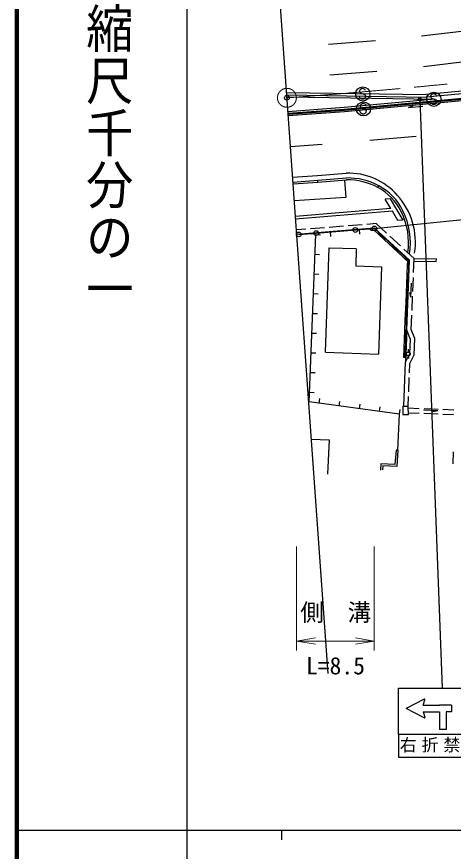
# Model space of a CAD drawing. Units: millimetres, scale not verified. Extents: x 40000 to 680000, y 20000 to 380000.
# Drawn here: x 40000 to 86176, y 202772 to 290994 of the extents above; entities that cross this region are included whole.
import ezdxf
from ezdxf.enums import TextEntityAlignment as Align

# ---------------------------------------------------------------- set-up
doc = ezdxf.new("R2010")
doc.units = ezdxf.units.MM
doc.header["$LTSCALE"] = 1000
doc.header["$PDMODE"] = 32
doc.header["$PDSIZE"] = 500
doc.linetypes.add('CHAIN', pattern=[18.5, 12, -1.5, 3.5, -1.5])
for name, color, linetype, lineweight in [('M-BGD', 7, 'Continuous', 25), ('M-BMK', 2, 'CHAIN', 13), ('M-BMK-OTRS', 5, 'Continuous', 25), ('M-BMK-ROW', 30, 'Continuous', 25), ('M-STR-HTXT', 7, 'Continuous', 13), ('M-STR-STRC', 7, 'Continuous', 25), ('M-STR-STRD', 7, 'Continuous', 25), ('M-TTL', 2, 'Continuous', 140), ('M-TTL-BAND', 7, 'Continuous', 25)]:
    doc.layers.add(name, color=color, linetype=linetype, lineweight=lineweight)
doc.layers.add('M-OTRS', color=6, linetype='Continuous')
doc.styles.add('@ＭＳ ゴシック', font='')
doc.styles.add('ＭＳ ゴシック', font='')
doc.styles.get('@ＭＳ ゴシック').set_extended_font_data('@MS Gothic')
doc.styles.get('ＭＳ ゴシック').set_extended_font_data('MS Gothic')

# ---------------------------------------------------------------- blocks, each defined once
blk = doc.blocks.new('open_arrow')
at = {"color": 0, "linetype": 'Continuous', "lineweight": -2}
blk.add_lwpolyline([(7.5, 1.25), (0, 0), (7.5, -1.25)], dxfattribs=at)

msp = doc.modelspace()

# ---------------------------------------------------------------- linework, layer by layer
at = {"layer": 'M-BGD'}
for p, q in [((89296, 282460), (74654, 281087)), ((81448, 281398), (81932, 281594)), ((81448, 281398), (82942, 281538)), ((74654, 281087), (68705, 280654)), ((69215, 273516), (71846, 273700)), ((69229, 273317), (71860, 273500)), ((71846, 273700), (74877, 273946)), ((71863, 273500), (71846, 273700)), ((71863, 273500), (74887, 273747)), ((74680, 273730), (74808, 271899)), ((78195, 272948), (78288, 273125)), ((74808, 271899), (69358, 271514)), ((79521, 271752), (78962, 271713)), ((80865, 269494), (79521, 271752)), ((79559, 270709), (78962, 271713)), ((79559, 270709), (69474, 269884)), ((79730, 270422), (69496, 269585)), ((80306, 269455), (79730, 270422)), ((77047, 269080), (78041, 269159)), ((79104, 268127), (78020, 269123)), ((80865, 269494), (80275, 269453)), ((69574, 268486), (70568, 268565)), ((69608, 268017), (77818, 268670)), ((71066, 268604), (72562, 268723)), ((76207, 268493), (71634, 268116)), ((73060, 268763), (74555, 268882)), ((73158, 268241), (73199, 267743)), ((75054, 268922), (76549, 269041)), ((76207, 268493), (76248, 267995)), ((77430, 268567), (77850, 268597)), ((77441, 268417), (77430, 268567)), ((77441, 268417), (77795, 268443)), ((77795, 268443), (78871, 267440)), ((81550, 265241), (77818, 268670)), ((77850, 268597), (81470, 265223)), ((78237, 268195), (78953, 267528)), ((78247, 268206), (78963, 267539)), ((71634, 268116), (71128, 268054)), ((71623, 267963), (72122, 267944)), ((78166, 268118), (78881, 267451)), ((78176, 268129), (78892, 267462)), ((78186, 268140), (78902, 267473)), ((78196, 268151), (78912, 267484)), ((78206, 268162), (78922, 267495)), ((78217, 268173), (78932, 267506)), ((78227, 268184), (78943, 267517)), ((78871, 267440), (80303, 266106)), ((80576, 266774), (79472, 267789)), ((72650, 255524), (73058, 266569)), ((73058, 266569), (75910, 266475)), ((75918, 266468), (75865, 264652)), ((79597, 266784), (80313, 266117)), ((79607, 266795), (80323, 266128)), ((79618, 266806), (80333, 266139)), ((79628, 266817), (80344, 266150)), ((79638, 266828), (80354, 266161)), ((79648, 266839), (80364, 266172)), ((79658, 266850), (80374, 266183)), ((79669, 266861), (80384, 266194)), ((79679, 266872), (80395, 266205)), ((82028, 265440), (80944, 266436)), ((71541, 265881), (72041, 265862)), ((80303, 266106), (81317, 265160)), ((81029, 265450), (81332, 265167)), ((81039, 265461), (81348, 265173)), ((81470, 265223), (81045, 254947)), ((81049, 265472), (81363, 265179)), ((81059, 265483), (81378, 265185)), ((81070, 265494), (81394, 265192)), ((81080, 265505), (81409, 265198)), ((81090, 265516), (81424, 265204)), ((81100, 265527), (81439, 265211)), ((81110, 265538), (81455, 265217)), ((81299, 264729), (81218, 262773)), ((81258, 257862), (81550, 265241)), ((81317, 265160), (81299, 264729)), ((81332, 265167), (81314, 264728)), ((81348, 265173), (81329, 264727)), ((81363, 265179), (81344, 264727)), ((81378, 265185), (81359, 264726)), ((81394, 265192), (81374, 264726)), ((81409, 265198), (81389, 264725)), ((81424, 265204), (81404, 264724)), ((81439, 265211), (81419, 264724)), ((81455, 265217), (81434, 264723)), ((81969, 263939), (82028, 265440)), ((82034, 265144), (82039, 265444)), ((82034, 265144), (84377, 265105)), ((82039, 265444), (84382, 265405)), ((84377, 265105), (84382, 265405)), ((71460, 263799), (71959, 263779)), ((75865, 264652), (78583, 264554)), ((78583, 264554), (78277, 255315)), ((81274, 263750), (81233, 262773)), ((81289, 263750), (81248, 262772)), ((81304, 263749), (81263, 262772)), ((81319, 263749), (81278, 262771)), ((81334, 263748), (81293, 262770)), ((81349, 263747), (81308, 262770)), ((81364, 263747), (81323, 262769)), ((81379, 263746), (81338, 262769)), ((81394, 263745), (81353, 262768)), ((81889, 261941), (81949, 263440)), ((81218, 262773), (81138, 260818)), ((81690, 261332), (81750, 262831)), ((71378, 261717), (71878, 261697)), ((81193, 261795), (81152, 260818)), ((81208, 261795), (81167, 260817)), ((81223, 261794), (81182, 260816)), ((81238, 261793), (81197, 260816)), ((81253, 261793), (81212, 260815)), ((81268, 261792), (81227, 260815)), ((81283, 261792), (81242, 260814)), ((81298, 261791), (81257, 260813)), ((81313, 261790), (81272, 260813)), ((81690, 261332), (81560, 261838)), ((81810, 259942), (81870, 261441)), ((81138, 260818), (81057, 258863)), ((71297, 259635), (71796, 259615)), ((81112, 259840), (81072, 258863)), ((81127, 259840), (81087, 258862)), ((81142, 259839), (81102, 258861)), ((81157, 259838), (81117, 258861)), ((81172, 259838), (81132, 258860)), ((81187, 259837), (81147, 258859)), ((81202, 259836), (81162, 258859)), ((81217, 259836), (81177, 258858)), ((81232, 259835), (81191, 258858)), ((81731, 257942), (81791, 259443)), ((81057, 258863), (80976, 256908)), ((81031, 257885), (80991, 256907)), ((81046, 257884), (81006, 256907)), ((81061, 257884), (81021, 256906)), ((81076, 257883), (81036, 256906)), ((81091, 257882), (81051, 256905)), ((81106, 257882), (81066, 256904)), ((81121, 257881), (81081, 256904)), ((81136, 257881), (81096, 256903)), ((81258, 257862), (81105, 254464)), ((81151, 257880), (81111, 256902)), ((81644, 256884), (81258, 257862)), ((82118, 256962), (81731, 257942)), ((71215, 257553), (71715, 257533)), ((80976, 256908), (80895, 254953)), ((81574, 255377), (81644, 256884)), ((82039, 255253), (82118, 256962)), ((80950, 255930), (80910, 254952)), ((80965, 255929), (80925, 254952)), ((80980, 255929), (80940, 254951)), ((80995, 255928), (80955, 254950)), ((81010, 255927), (80970, 254950)), ((81025, 255927), (80985, 254949)), ((81040, 255926), (81000, 254949)), ((81055, 255925), (81015, 254948)), ((81070, 255925), (81030, 254947)), ((81396, 255846), (81411, 255546)), ((71134, 255471), (71633, 255451)), ((72650, 255524), (78277, 255315)), ((81105, 254464), (81574, 255377)), ((81430, 255146), (81445, 254847)), ((81571, 254342), (82039, 255253)), ((81045, 254947), (80895, 254953)), ((80934, 249831), (81105, 254464)), ((81533, 253339), (81571, 254342)), ((71052, 253389), (71552, 253369)), ((81460, 251340), (81515, 252839)), ((70971, 251307), (71470, 251287)), ((71993, 250124), (72060, 250619)), ((81404, 249838), (81441, 250841)), ((74120, 249839), (74186, 250335)), ((76247, 249555), (76313, 250050)), ((78374, 249270), (78440, 249766)), ((80827, 249829), (81411, 249838)), ((80827, 249829), (80841, 248929)), ((81425, 248938), (81411, 249838)), ((80314, 245166), (80500, 248983)), ((80500, 248986), (80567, 249482)), ((80841, 248929), (81425, 248938)), ((81414, 249636), (82577, 249591)), ((81422, 249136), (82567, 249091)), ((84532, 249343), (83033, 249402)), ((83067, 249071), (84565, 249013)), ((83077, 249571), (84576, 249513)), ((84532, 249343), (84027, 249213)), ((85065, 248994), (86210, 248949)), ((85075, 249493), (86239, 249448)), ((71157, 246344), (73056, 246249)), ((73056, 246249), (72873, 242626)), ((80115, 245180), (80008, 243668)), ((80314, 245166), (80115, 245180)), ((80314, 245166), (80193, 243459)), ((86165, 244984), (86112, 243744)), ((78518, 243741), (78482, 243065)), ((80008, 243668), (78518, 243741)), ((78707, 243531), (78683, 243082)), ((80193, 243459), (78707, 243531))]:
    msp.add_line(p, q, dxfattribs=at)
for points in [[(71128, 268054), (71634, 268116), (76207, 268493)], [(80500, 248986), (70930, 250266), (71623, 267963)]]:
    msp.add_lwpolyline(points, dxfattribs=at)
msp.add_circle((81420, 255346), 200, dxfattribs=at)
for centre, radius, start, end in [((74978, 266873), 7074, 62.09825, 90.81635), ((74978, 266873), 6874, 62.09825, 90.76092), ((75330, 267688), 5990, 26.90448, 61.44494), ((75330, 267688), 6190, 26.89818, 61.44494), ((74134, 267137), 7305, 351.48166, 26.51459), ((74134, 267137), 7505, 350.45542, 26.51978)]:
    msp.add_arc(centre, radius, start, end, dxfattribs=at)
at = {"layer": 'M-BMK'}
msp.add_circle((68578, 282420), 1000, dxfattribs=at)
msp.add_arc((26512, 870918), 590000, 274.08859, 279.75783, dxfattribs=at)
at = {"layer": 'M-BMK-OTRS'}
msp.add_line((72928, 221575), (64229, 343264), dxfattribs=at)
at = {"layer": 'M-BMK-ROW'}
for p, q in [((77826, 268611), (90977, 269937)), ((71677, 268120), (75818, 268448)), ((75818, 268448), (77826, 268611)), ((69825, 267974), (71677, 268120))]:
    msp.add_line(p, q, dxfattribs=at)
for centre in [(69825, 267974), (71677, 268120), (75818, 268448), (77826, 268611)]:
    msp.add_circle(centre, 250, dxfattribs=at)
at = {"layer": 'M-OTRS'}
msp.add_point((68578, 282420), dxfattribs=at)
at = {"layer": 'M-STR-HTXT'}
for p, q in [((69608, 235000), (69608, 224000)), ((77818, 235000), (77818, 224000)), ((69608, 225000), (77818, 225000))]:
    msp.add_line(p, q, dxfattribs=at)
at = {"layer": 'M-STR-STRC'}
for p, q in [((82803, 288968), (112121, 292488)), ((72983, 288087), (77944, 288488)), ((83010, 285745), (112702, 289249)), ((73104, 284842), (78095, 285238)), ((76363, 283294), (76267, 283190)), ((76461, 283364), (76363, 283294)), ((76586, 283389), (76461, 283364)), ((76673, 283377), (76586, 283389)), ((76781, 283323), (76673, 283377)), ((76863, 283267), (76781, 283323)), ((76889, 283184), (76863, 283267)), ((89206, 283305), (83302, 282752)), ((68538, 282978), (83302, 282752)), ((89312, 282311), (74666, 280938)), ((76257, 282524), (76228, 282606)), ((76267, 283190), (76255, 283105)), ((76255, 283105), (76319, 282968)), ((76321, 282391), (76257, 282524)), ((76319, 282968), (76433, 282913)), ((76398, 282336), (76321, 282391)), ((76508, 282280), (76398, 282336)), ((76433, 282913), (76832, 282773)), ((76817, 282361), (76724, 282289)), ((76870, 282473), (76817, 282361)), ((76832, 282773), (76892, 282643)), ((76892, 282643), (76870, 282473)), ((83772, 282629), (83760, 282544)), ((83760, 282544), (83824, 282407)), ((83868, 282733), (83772, 282629)), ((83824, 282407), (83937, 282352)), ((83966, 282803), (83868, 282733)), ((83937, 282352), (84337, 282212)), ((84091, 282828), (83966, 282803)), ((84177, 282816), (84091, 282828)), ((84286, 282762), (84177, 282816)), ((84368, 282706), (84286, 282762)), ((84394, 282623), (84368, 282706)), ((76331, 281611), (76319, 281526)), ((76319, 281526), (76384, 281389)), ((76427, 281715), (76331, 281611)), ((76526, 281785), (76427, 281715)), ((76598, 282267), (76508, 282280)), ((76650, 281810), (76526, 281785)), ((76724, 282289), (76598, 282267)), ((76737, 281798), (76650, 281810)), ((76845, 281744), (76737, 281798)), ((76928, 281688), (76845, 281744)), ((76953, 281605), (76928, 281688)), ((82637, 282258), (85000, 220000)), ((83762, 281963), (83733, 282045)), ((83825, 281830), (83762, 281963)), ((83903, 281775), (83825, 281830)), ((84012, 281719), (83903, 281775)), ((84103, 281706), (84012, 281719)), ((84228, 281728), (84103, 281706)), ((84322, 281800), (84228, 281728)), ((84375, 281912), (84322, 281800)), ((84337, 282212), (84397, 282082)), ((84397, 282082), (84375, 281912)), ((74666, 280938), (68715, 280504)), ((76322, 280945), (76292, 281027)), ((76385, 280812), (76322, 280945)), ((76384, 281389), (76497, 281334)), ((76462, 280757), (76385, 280812)), ((76572, 280701), (76462, 280757)), ((76497, 281334), (76896, 281194)), ((76662, 280688), (76572, 280701)), ((76788, 280710), (76662, 280688)), ((76881, 280782), (76788, 280710)), ((76934, 280894), (76881, 280782)), ((76896, 281194), (76956, 281064)), ((76956, 281064), (76934, 280894)), ((82258, 278326), (77338, 277893)), ((72292, 277474), (68949, 277240)), ((71809, 274198), (74853, 274446)), ((69179, 274015), (71809, 274198)), ((83089, 218846), (81206, 217863)), ((82970, 218216), (83177, 218768)), ((82970, 218216), (84710, 218216)), ((85983, 218216), (84710, 218216)), ((85983, 218216), (85983, 217511)), ((83089, 216881), (81206, 217863)), ((82970, 217511), (84710, 217511)), ((82970, 217511), (83177, 216959)), ((84710, 217511), (84710, 215641)), ((85983, 217511), (85404, 217511)), ((85404, 217511), (85404, 215641)), ((85404, 215641), (84710, 215641))]:
    msp.add_line(p, q, dxfattribs=at)
msp.add_lwpolyline([(80387, 220000), (89958, 220000), (89958, 215134), (80387, 215134)], close=True, dxfattribs=at)
msp.add_lwpolyline([(80387, 215134), (80387, 212734), (89958, 212734)], dxfattribs=at)
for centre, radius in [((76610, 282826), 750), ((82637, 282258), 165), ((84115, 282265), 750), ((76675, 281247), 750)]:
    msp.add_circle(centre, radius, dxfattribs=at)
for centre, radius, start, end in [((75125, 267661), 6791, 40.64374, 92.30009), ((74892, 267190), 7277, 350.61501, 42.26482), ((83118, 218790), 63, 339.44397, 117.55283), ((83118, 216937), 63, 242.44719, 20.55606)]:
    msp.add_arc(centre, radius, start, end, dxfattribs=at)
at = {"layer": 'M-STR-STRD'}
for p, q in [((68556, 282728), (83312, 282502)), ((68571, 282528), (84242, 282288)), ((89286, 282560), (74646, 281187)), ((89233, 283057), (83312, 282502)), ((84242, 282288), (74629, 281386)), ((74629, 281386), (68683, 280953)), ((74646, 281187), (68697, 280753))]:
    msp.add_line(p, q, dxfattribs=at)
at = {"layer": 'M-TTL'}
msp.add_line((40000, 380000), (40000, 20000), dxfattribs=at)
at = {"layer": 'M-TTL-BAND'}
for p, q in [((58000, 370000), (58000, 20000)), ((40000, 205000), (579000, 205000)), ((68000, 205000), (68000, 204000))]:
    msp.add_line(p, q, dxfattribs=at)

# ---------------------------------------------------------------- block references
at = {"layer": 'M-STR-HTXT', "xscale": 267, "yscale": 267}
msp.add_blockref('open_arrow', (69608, 225000), dxfattribs=at)
at = {"layer": 'M-STR-HTXT', "xscale": 267, "yscale": 267, "rotation": 180}
msp.add_blockref('open_arrow', (77818, 225000), dxfattribs=at)

# ---------------------------------------------------------------- texts
at = {"layer": 'M-STR-HTXT', "style": 'ＭＳ ゴシック'}
for s, p in [('側\u3000溝', (73740, 226565)), ('L=8.5', (73713, 220921))]:
    msp.add_text(s, height=1833, dxfattribs=at).set_placement(p, align=Align.BOTTOM_CENTER)
at = {"layer": 'M-STR-STRC', "insert": (85120, 213948), "char_height": 1320, "attachment_point": 5, "style": 'ＭＳ ゴシック'}
msp.add_mtext('\\T1.28;右折禁止', dxfattribs=at)
at = {"layer": 'M-TTL-BAND', "style": '@ＭＳ ゴシック', "width": 1.1}
msp.add_text('縮尺千分の一', height=3666, rotation=270, dxfattribs=at).set_placement((49777, 276030), align=Align.MIDDLE_CENTER)

doc.saveas('drawing.dxf')
